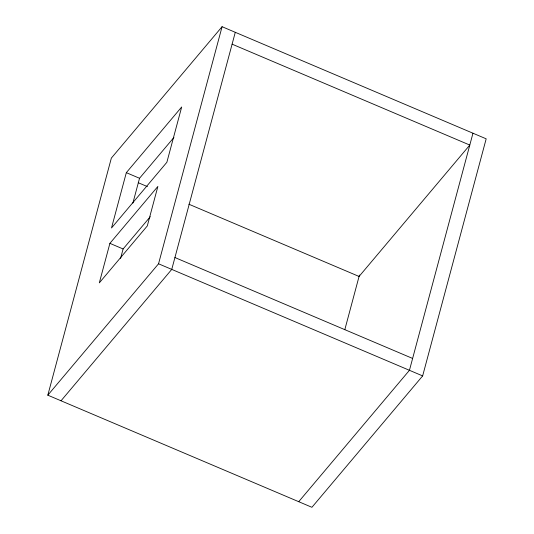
<?xml version="1.0" encoding="UTF-8"?>
<svg xmlns="http://www.w3.org/2000/svg" width="534" height="534" viewBox="0 0 534 534"><rect width="100%" height="100%" fill="white"/><g stroke="black" fill="none" stroke-linecap="round" stroke-linejoin="round"><path stroke-width="0.8" d="M47.82 395.18L111.352 158.091L222.077 26.7L486.18 138.82L422.648 375.909L311.923 507.3L47.82 395.18L158.551 263.789L222.077 26.7M126.324 172.662L111.506 227.985L166.868 162.289L181.694 106.967L126.324 172.662L139.534 178.269L173.93 137.445M109.897 243.357L99.311 282.873L147.297 225.935L157.884 186.426L109.897 243.357L123.107 248.964L150.294 216.704M132.873 203.12L139.534 178.269M120.564 258.449L123.107 248.964M235.28 32.307L171.754 269.396L61.03 400.787M344.804 329.705L359.442 275.05M472.97 133.213L409.444 370.302L298.72 501.693M232.11 44.162L469.8 145.068L359.068 276.458L188.849 204.195M138.246 182.715L147.444 186.62M174.932 257.542L412.622 358.447M158.551 263.789L422.648 375.909"/></g></svg>
